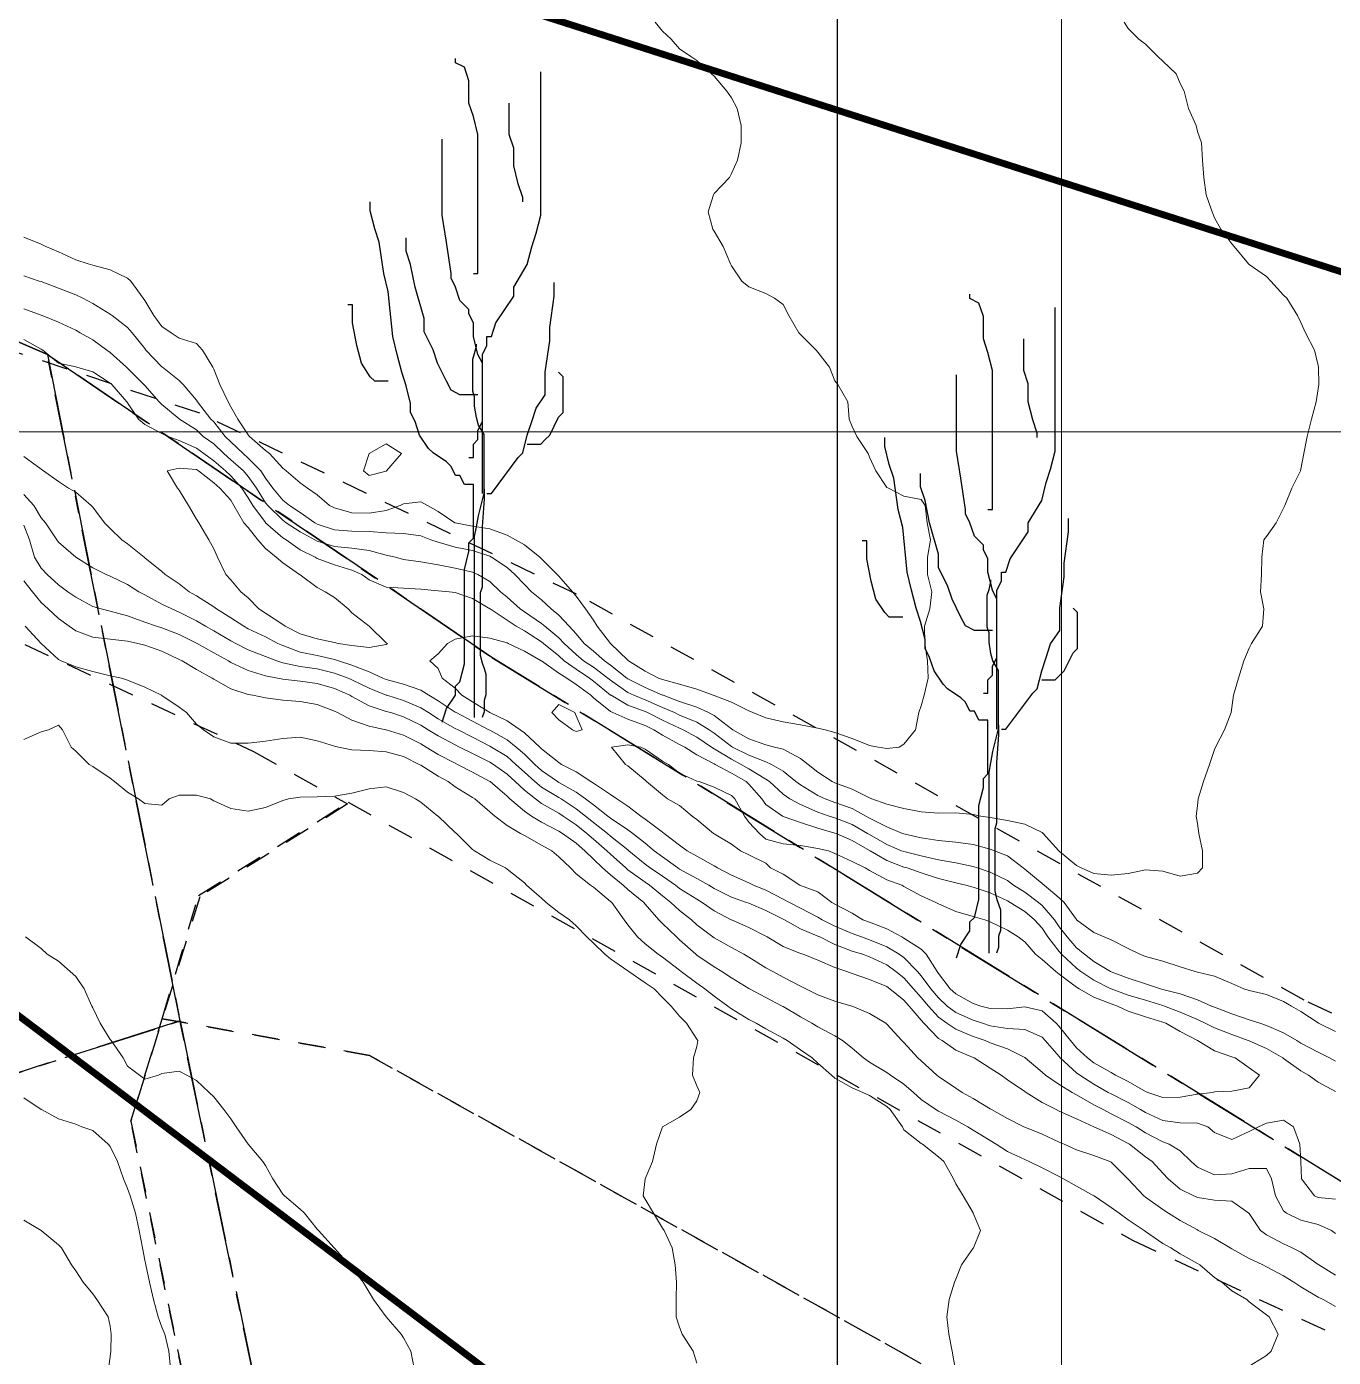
# Model space of a CAD drawing. Header units: centimetres. Extents: x 0 to 642158, y -847 to 649707.
# Drawn here: x 617236.83 to 617274.69, y 621060.57 to 621099.12 of the extents above; entities that cross this region are included whole.
import ezdxf

# ---------------------------------------------------------------- set-up
doc = ezdxf.new("R2010")
doc.units = ezdxf.units.CM
doc.header["$MEASUREMENT"] = 0
doc.linetypes.add('CENTERX2', pattern=[4, 2.5, -0.5, 0.5, -0.5])
doc.linetypes.add('JIS_02_0.7', pattern=[1.35, 0.75, -0.6])
for name, color, linetype, lineweight in [('MEV_grille', 254, 'Continuous', 9), ('MEV_layout inondation', 5, 'Continuous', 15), ('MEV_vegetal_V', 7, 'Continuous', 25), ('WAL_parcellaire agricole', 7, 'JIS_02_0.7', 25), ('WAL_topographie 0.5', 253, 'Continuous', 20)]:
    doc.layers.add(name, color=color, linetype=linetype, lineweight=lineweight)
doc.layers.add('SPW_parcellaire cadastral', color=7, linetype='CENTERX2', lineweight=25, true_color=0xff0542)
picture_1 = doc.add_image_def('image2.png', size_in_pixel=(6614, 11023))

# ---------------------------------------------------------------- blocks, each defined once
blk = doc.blocks.new('legende vegetal')
at = {"layer": 'MEV_vegetal_V'}
for points in [[(617249.677, 621091.771), (617249.807, 621091.771), (617249.807, 621095.798), (617249.677, 621096.317), (617249.548, 621096.707), (617249.548, 621097.356), (617249.418, 621097.746), (617249.158, 621097.875), (617249.158, 621098.006)], [(617249.548, 621086.446), (617249.677, 621086.446), (617249.677, 621086.836), (617249.807, 621086.965), (617249.807, 621087.225), (617249.938, 621087.485), (617249.938, 621089.433), (617250.067, 621089.693), (617250.067, 621089.953), (617250.197, 621089.953), (617250.327, 621090.343), (617250.847, 621091.122), (617250.847, 621091.382), (617251.237, 621092.031), (617251.367, 621092.55), (617251.496, 621092.94), (617251.626, 621093.46), (617251.626, 621097.616)], [(617251.106, 621093.849), (617251.106, 621093.979), (617250.977, 621094.369), (617250.847, 621094.888), (617250.847, 621095.408), (617250.717, 621095.798), (617250.717, 621096.707)], [(617249.938, 621085.407), (617249.938, 621089.174), (617249.807, 621089.433), (617249.677, 621089.953), (617249.677, 621090.343), (617249.548, 621090.602), (617249.548, 621090.732), (617249.287, 621090.992), (617249.158, 621091.382), (617249.028, 621091.641), (617249.028, 621091.771), (617248.898, 621092.68), (617248.768, 621093.46), (617248.768, 621095.668)], [(617248.768, 621078.783), (617248.898, 621079.173), (617249.158, 621079.562), (617249.158, 621079.822), (617249.287, 621079.952), (617249.418, 621080.471), (617249.418, 621083.199), (617249.548, 621083.719), (617249.548, 621083.978), (617249.677, 621084.108), (617249.677, 621085.667), (617249.418, 621085.667), (617249.287, 621085.926), (617249.158, 621085.926), (617249.028, 621086.186), (617248.898, 621086.316), (617248.508, 621086.576), (617248.378, 621086.706), (617248.119, 621087.095), (617247.988, 621087.485), (617247.858, 621087.745), (617247.858, 621088.005), (617247.729, 621088.524), (617247.599, 621088.914), (617247.468, 621089.433), (617247.339, 621089.953), (617247.209, 621091.251), (617247.079, 621091.771), (617246.949, 621092.68), (617246.819, 621093.07), (617246.689, 621093.589), (617246.689, 621093.849)], [(617249.807, 621088.264), (617249.287, 621088.264), (617249.028, 621088.394), (617248.898, 621088.654), (617248.638, 621089.174), (617248.508, 621089.563), (617248.248, 621090.083), (617248.248, 621090.472), (617247.988, 621091.382), (617247.858, 621092.031), (617247.729, 621092.42), (617247.729, 621092.81)], [(617250.067, 621085.407), (617250.197, 621085.407), (617250.977, 621086.446), (617251.106, 621086.576), (617251.237, 621087.095), (617251.367, 621087.485), (617251.496, 621087.875), (617251.757, 621088.264), (617251.757, 621088.914), (617251.886, 621089.823), (617251.886, 621090.213), (617252.016, 621091.122), (617252.016, 621091.512)], [(617264.583, 621084.942), (617264.713, 621084.942), (617264.713, 621088.968), (617264.583, 621089.488), (617264.454, 621089.878), (617264.454, 621090.527), (617264.324, 621090.916), (617264.064, 621091.046), (617264.064, 621091.176)], [(617247.209, 621088.654), (617246.819, 621088.654), (617246.689, 621088.784), (617246.429, 621089.174), (617246.3, 621089.693), (617246.169, 621090.343), (617246.169, 621090.862), (617246.039, 621090.862)], [(617264.454, 621079.617), (617264.583, 621079.617), (617264.583, 621080.006), (617264.713, 621080.136), (617264.713, 621080.396), (617264.844, 621080.656), (617264.844, 621082.604), (617264.973, 621082.864), (617264.973, 621083.123), (617265.103, 621083.123), (617265.233, 621083.513), (617265.753, 621084.292), (617265.753, 621084.552), (617266.143, 621085.202), (617266.273, 621085.721), (617266.402, 621086.111), (617266.532, 621086.63), (617266.532, 621090.786)], [(617249.711, 621078.918), (617249.711, 621084.16), (617249.766, 621084.433), (617249.821, 621084.76), (617249.985, 621085.416), (617249.985, 621087.108), (617249.821, 621087.381), (617249.766, 621087.599), (617249.711, 621087.927), (617249.711, 621088.2), (617249.657, 621088.364), (617249.657, 621089.292), (617249.711, 621089.456), (617249.766, 621089.674), (617249.766, 621089.728)], [(617266.012, 621087.02), (617266.012, 621087.15), (617265.883, 621087.54), (617265.753, 621088.059), (617265.753, 621088.579), (617265.623, 621088.968), (617265.623, 621089.878)], [(617251.237, 621086.836), (617251.626, 621086.836), (617251.757, 621086.965), (617251.886, 621087.095), (617252.146, 621087.615), (617252.276, 621087.745), (617252.276, 621088.784), (617252.146, 621088.914)], [(617264.844, 621078.578), (617264.844, 621082.344), (617264.713, 621082.604), (617264.583, 621083.123), (617264.583, 621083.513), (617264.454, 621083.773), (617264.454, 621083.903), (617264.193, 621084.162), (617264.064, 621084.552), (617263.934, 621084.812), (617263.934, 621084.942), (617263.804, 621085.851), (617263.674, 621086.63), (617263.674, 621088.838)], [(617263.674, 621071.954), (617263.804, 621072.343), (617264.064, 621072.733), (617264.064, 621072.993), (617264.193, 621073.123), (617264.324, 621073.642), (617264.324, 621076.37), (617264.454, 621076.889), (617264.454, 621077.149), (617264.583, 621077.279), (617264.583, 621078.837), (617264.324, 621078.837), (617264.193, 621079.097), (617264.064, 621079.097), (617263.934, 621079.357), (617263.804, 621079.487), (617263.414, 621079.747), (617263.284, 621079.876), (617263.024, 621080.266), (617262.894, 621080.656), (617262.764, 621080.916), (617262.764, 621081.175), (617262.635, 621081.695), (617262.505, 621082.085), (617262.374, 621082.604), (617262.245, 621083.123), (617262.115, 621084.422), (617261.985, 621084.942), (617261.855, 621085.851), (617261.725, 621086.241), (617261.595, 621086.76), (617261.595, 621087.02)], [(617264.713, 621081.435), (617264.193, 621081.435), (617263.934, 621081.565), (617263.804, 621081.825), (617263.544, 621082.344), (617263.414, 621082.734), (617263.154, 621083.254), (617263.154, 621083.643), (617262.894, 621084.552), (617262.764, 621085.202), (617262.635, 621085.591), (617262.635, 621085.981)], [(617249.985, 621085.525), (617249.985, 621085.251), (617249.93, 621084.433), (617249.93, 621082.686), (617249.875, 621082.522), (617249.875, 621080.72), (617249.93, 621080.502), (617249.985, 621080.338), (617250.039, 621080.174), (617250.039, 621079.573), (617249.985, 621079.41), (617249.985, 621079.082), (617249.93, 621078.918)], [(617264.973, 621078.578), (617265.103, 621078.578), (617265.883, 621079.617), (617266.012, 621079.747), (617266.143, 621080.266), (617266.273, 621080.656), (617266.402, 621081.045), (617266.663, 621081.435), (617266.663, 621082.085), (617266.792, 621082.993), (617266.792, 621083.383), (617266.922, 621084.292), (617266.922, 621084.682)], [(617262.115, 621081.825), (617261.725, 621081.825), (617261.595, 621081.955), (617261.335, 621082.344), (617261.205, 621082.864), (617261.075, 621083.513), (617261.075, 621084.033), (617260.945, 621084.033)], [(617264.617, 621072.089), (617264.617, 621077.33), (617264.672, 621077.603), (617264.727, 621077.931), (617264.891, 621078.586), (617264.891, 621080.279), (617264.727, 621080.551), (617264.672, 621080.77), (617264.617, 621081.098), (617264.617, 621081.37), (617264.563, 621081.534), (617264.563, 621082.462), (617264.617, 621082.626), (617264.672, 621082.844), (617264.672, 621082.899)], [(617266.143, 621080.006), (617266.532, 621080.006), (617266.663, 621080.136), (617266.792, 621080.266), (617267.052, 621080.786), (617267.182, 621080.916), (617267.182, 621081.955), (617267.052, 621082.085)], [(617264.891, 621078.695), (617264.891, 621078.422), (617264.836, 621077.603), (617264.836, 621075.856), (617264.781, 621075.693), (617264.781, 621073.891), (617264.836, 621073.672), (617264.891, 621073.509), (617264.945, 621073.345), (617264.945, 621072.744), (617264.891, 621072.58), (617264.891, 621072.253), (617264.836, 621072.089)]]:
    blk.add_lwpolyline(points, dxfattribs=at)
blk = doc.blocks.new('*U114')
at = {"layer": 'MEV_grille', "transparency": 33554687}
blk.add_lwpolyline([(-1338.461, 0), (1338.461, 0)], dxfattribs=at)
blk = doc.blocks.new('*U115')
at = {"layer": 'MEV_grille', "color": 0, "linetype": 'ByBlock', "lineweight": -2, "transparency": 16777216}
blk.add_blockref('*U114', (0, -1300), dxfattribs=at)
blk = doc.blocks.new('*U112')
at = {"layer": 'MEV_grille', "transparency": 33554687}
blk.add_lwpolyline([(0, 1825.476), (0, -1825.476)], dxfattribs=at)
blk = doc.blocks.new('*U113')
at = {"layer": 'MEV_grille', "color": 0, "linetype": 'ByBlock', "lineweight": -2, "transparency": 16777216}
blk.add_blockref('*U112', (1900, 0), dxfattribs=at)

msp = doc.modelspace()

# ---------------------------------------------------------------- linework, layer by layer
at = {"layer": 'MEV_layout inondation', "const_width": 0.2}
msp.add_lwpolyline([(617233.162, 621073.07), (617279.62, 621037.923), (617301.038, 621038.108), (617317.026, 621054.071), (617332.891, 621066.247), (617360.616, 621077.783), (617386.097, 621081.307), (617385.282, 621128.89), (617342.794, 621116.453), (617327.77, 621093.924), (617313.451, 621089.7), (617284.343, 621088.996), (617234.522, 621104.967)], dxfattribs=at)
at = {"layer": 'SPW_parcellaire cadastral'}
for points in [[(617241.275, 621070.317), (617169.567, 621047.434), (617166.894, 621049.214), (617162.686, 621066.403), (617160.38, 621076.829), (617156.839, 621097.39), (617148.682, 621109.262), (617140.291, 621148.374), (617133.725, 621215.689), (617201.035, 621235.28), (617206.182, 621236.778), (617209.847, 621217.085), (617219.866, 621163.255), (617220.777, 621158.785), (617223.168, 621146.016), (617230.543, 621107.747), (617231.474, 621096.827), (617231.832, 621092.068), (617237.43, 621089.618), (617241.275, 621070.317)], [(617305.548, 621139.175), (617308.94, 621124.526), (617362.498, 621136.362), (617373.568, 621138.823), (617386.867, 621141.735), (617387.027, 621141.765), (617387.237, 621140.985), (617392.05, 621122.926), (617394.491, 621113.756), (617398.562, 621104.586), (617401.218, 621098.614), (617399.542, 621097.982), (617398.714, 621098.598), (617397.616, 621098.698), (617390.943, 621097.677), (617384.064, 621096.061), (617371.391, 621091.038), (617353.411, 621084.367), (617325.161, 621073.014), (617305.474, 621063.923), (617282.32, 621061.105), (617250.309, 621080.85), (617237.43, 621089.618), (617231.832, 621092.068)], [(617250.309, 621080.85), (617282.32, 621061.105), (617305.474, 621063.923), (617325.161, 621073.014), (617363.64, 620922.52), (617280.432, 620881.446), (617280.13, 620882.72), (617241.275, 621070.317), (617237.43, 621089.618), (617250.309, 621080.85)], [(617241.275, 621070.317), (617280.13, 620882.72), (617280.432, 620881.446), (617281.442, 620877.166), (617193.589, 620834.551), (617195.609, 620842.354), (617187.498, 620892.108), (617169.495, 620968.06), (617157.998, 621018.267), (617167.025, 621022.532), (617176.672, 621027.88), (617180.083, 621036.101), (617179.433, 621040.006), (617177.873, 621042.565), (617175.726, 621044.879), (617170.605, 621047.194), (617169.567, 621047.434), (617241.275, 621070.317)]]:
    msp.add_lwpolyline(points, dxfattribs=at)
at = {"layer": 'WAL_parcellaire agricole'}
for points in [[(617230.843, 621108.416), (617387.462, 621142.372), (617395.298, 621115.403), (617310.846, 621070.926), (617305.847, 621067.926), (617296.425, 621065.222), (617285.635, 621065.371), (617273.847, 621070.922), (617252.763, 621082.677), (617241.845, 621087.918), (617235.845, 621089.917), (617230.843, 621108.416)], [(617162.989, 621080), (617224.114, 621083.582), (617235.553, 621081.796), (617243.404, 621078.126), (617246.13, 621076.604), (617241.847, 621073.918), (617239.848, 621067.418), (617278.187, 620880.011), (617223.873, 620853.918), (617197.875, 620841.915), (617191.536, 620886.581), (617200.368, 620901.915), (617203.699, 620913.915), (617198.198, 620922.414), (617191.865, 620924.08), (617188.697, 620939.413), (617176.811, 620939.879), (617163.873, 621009.697), (617170.861, 621017.803), (617179.796, 621028.171), (617179.795, 621038.537), (617166.85, 621056.909), (617162.989, 621080)], [(617240.759, 621070.383), (617241.807, 621073.948), (617246.145, 621076.651), (617268.871, 621063.966), (617277.497, 621059.945), (617284.864, 621055.972), (617292.849, 621054.975), (617300.835, 621055.974), (617311.826, 621060.972), (617354.569, 621082.195), (617356.679, 621076.098), (617351.545, 621073.898), (617314.539, 621055.508), (617303.352, 621050.418), (617301.599, 621049.922), (617293.6, 621048.921), (617292.105, 621048.92), (617284.099, 621049.92), (617281.985, 621050.595), (617274.759, 621054.491), (617265.9, 621058.638), (617246.763, 621069.321), (617240.759, 621070.383)], [(617278.187, 620880.011), (617239.848, 621067.418), (617240.759, 621070.383), (617246.763, 621069.321), (617265.9, 621058.638), (617274.759, 621054.491), (617281.985, 621050.595), (617284.099, 621049.92), (617292.105, 621048.92), (617293.6, 621048.921), (617301.599, 621049.922), (617303.352, 621050.418), (617314.539, 621055.508), (617351.545, 621073.898), (617356.679, 621076.098), (617392.688, 620992.603), (617415.36, 620945.773), (617305.655, 620892.875), (617278.187, 620880.011)]]:
    msp.add_lwpolyline(points, dxfattribs=at)
at = {"layer": 'WAL_topographie 0.5'}
for points in [[(617268.631, 621099.25), (617268.75, 621099.065), (617269.054, 621098.75), (617269.25, 621098.605), (617269.605, 621098.25), (617269.75, 621098.116), (617270.135, 621097.75), (617270.25, 621097.469), (617270.367, 621097.25), (617270.491, 621096.75), (617270.713, 621096.25), (617270.75, 621096.083), (617270.868, 621095.75), (617270.898, 621095.25), (617270.941, 621094.75), (617271.007, 621094.25), (617271.179, 621093.75), (617271.25, 621093.583), (617271.432, 621093.25), (617271.75, 621092.83), (617271.819, 621092.75), (617272.231, 621092.25), (617272.25, 621092.232), (617272.75, 621091.882), (617272.879, 621091.75), (617273.25, 621091.344), (617273.347, 621091.25), (617273.65, 621090.75), (617273.75, 621090.55), (617273.882, 621090.25), (617274.145, 621089.75), (617274.25, 621089.306), (617274.26, 621089.25), (617274.27, 621088.75), (617274.25, 621088.625), (617274.195, 621088.25), (617274.061, 621087.75), (617273.929, 621087.25), (617273.84, 621086.75), (617273.75, 621086.3), (617273.738, 621086.25), (617273.488, 621085.75), (617273.288, 621085.25), (617273.25, 621085.17), (617273.031, 621084.75), (617272.75, 621084.353), (617272.672, 621084.25), (617272.614, 621083.75), (617272.605, 621083.25), (617272.583, 621082.75), (617272.679, 621082.25), (617272.64, 621081.75), (617272.318, 621081.25), (617272.25, 621081.114), (617272.099, 621080.75), (617271.942, 621080.25), (617271.796, 621079.75), (617271.75, 621079.393), (617271.733, 621079.25), (617271.538, 621078.75), (617271.275, 621078.25), (617271.25, 621078.178), (617271.098, 621077.75), (617270.926, 621077.25), (617270.771, 621076.75), (617270.75, 621076.55), (617270.716, 621076.25), (617270.75, 621076.036), (617270.791, 621075.75), (617270.904, 621075.25), (617270.904, 621074.75), (617270.75, 621074.6), (617270.25, 621074.515), (617269.75, 621074.653), (617269.25, 621074.695), (617268.75, 621074.589), (617268.25, 621074.538), (617267.75, 621074.591), (617267.381, 621074.75), (617267.25, 621074.823), (617266.75, 621075.234), (617266.734, 621075.25), (617266.285, 621075.75), (617266.25, 621075.776), (617265.75, 621076.018), (617265.25, 621076.122), (617264.75, 621076.208), (617264.479, 621076.25), (617264.25, 621076.299), (617263.75, 621076.348), (617263.25, 621076.34), (617262.75, 621076.375), (617262.25, 621076.476), (617261.75, 621076.597), (617261.314, 621076.75), (617261.25, 621076.777), (617260.75, 621077.036), (617260.25, 621077.215), (617260.169, 621077.25), (617259.75, 621077.526), (617259.473, 621077.75), (617259.25, 621077.924), (617258.75, 621078.19), (617258.5, 621078.25), (617258.25, 621078.313), (617257.75, 621078.487), (617257.292, 621078.75), (617257.25, 621078.78), (617256.75, 621079.165), (617256.588, 621079.25), (617256.25, 621079.404), (617255.75, 621079.572), (617255.269, 621079.75), (617255.25, 621079.758), (617254.75, 621079.979), (617254.25, 621080.226), (617254.216, 621080.25), (617253.75, 621080.628), (617253.576, 621080.75), (617253.25, 621081.028), (617252.987, 621081.25), (617252.75, 621081.526), (617252.546, 621081.75), (617252.25, 621082.07), (617252.031, 621082.25), (617251.75, 621082.515), (617251.461, 621082.75), (617251.25, 621082.96), (617250.978, 621083.25), (617250.75, 621083.45), (617250.302, 621083.75), (617250.25, 621083.778), (617249.75, 621083.944), (617249.25, 621084.045), (617248.75, 621084.189), (617248.543, 621084.25), (617248.25, 621084.369), (617247.75, 621084.432), (617247.25, 621084.453), (617246.75, 621084.492), (617246.25, 621084.507), (617245.75, 621084.546), (617245.25, 621084.711), (617245.177, 621084.75), (617244.75, 621085.042), (617244.442, 621085.25), (617244.25, 621085.401), (617243.966, 621085.75), (617243.75, 621086.039), (617243.615, 621086.25), (617243.25, 621086.618), (617243.1, 621086.75), (617242.75, 621087.094), (617242.584, 621087.25), (617242.25, 621087.667), (617242.162, 621087.75), (617241.779, 621088.25), (617241.75, 621088.294), (617241.366, 621088.75), (617241.25, 621088.867), (617240.767, 621089.25), (617240.75, 621089.262), (617240.286, 621089.75), (617240.25, 621089.796), (617239.89, 621090.25), (617239.75, 621090.406), (617239.303, 621090.75), (617239.25, 621090.791), (617238.75, 621091.103), (617238.459, 621091.25), (617238.25, 621091.347), (617237.75, 621091.54), (617237.25, 621091.733), (617237.197, 621091.75), (617236.75, 621091.897)], [(617255.036, 621099.25), (617255.25, 621098.989), (617255.5, 621098.75), (617255.75, 621098.475), (617256.071, 621098.25), (617256.25, 621098.136), (617256.675, 621097.75), (617256.75, 621097.685), (617257.12, 621097.25), (617257.25, 621097.055), (617257.412, 621096.75), (617257.533, 621096.25), (617257.533, 621095.75), (617257.425, 621095.25), (617257.25, 621094.861), (617257.191, 621094.75), (617256.75, 621094.281), (617256.731, 621094.25), (617256.578, 621093.75), (617256.714, 621093.25), (617256.75, 621093.194), (617257.008, 621092.75), (617257.219, 621092.25), (617257.25, 621092.187), (617257.554, 621091.75), (617257.75, 621091.577), (617258.25, 621091.385), (617258.5, 621091.25), (617258.75, 621091.066), (617258.917, 621090.75), (617259.202, 621090.25), (617259.25, 621090.196), (617259.708, 621089.75), (617259.75, 621089.692), (617260.088, 621089.25), (617260.25, 621088.857), (617260.329, 621088.75), (617260.62, 621088.25), (617260.662, 621087.75), (617260.75, 621087.536), (617260.883, 621087.25), (617261.208, 621086.75), (617261.25, 621086.65), (617261.432, 621086.25), (617261.75, 621085.773), (617261.806, 621085.75), (617262.25, 621085.515), (617262.75, 621085.417), (617262.859, 621085.25), (617262.917, 621084.75), (617263.023, 621084.25), (617262.934, 621083.75), (617262.932, 621083.25), (617263.058, 621082.75), (617263, 621082.25), (617262.846, 621081.75), (617262.856, 621081.25), (617262.936, 621080.75), (617262.95, 621080.25), (617262.831, 621079.75), (617262.75, 621079.45), (617262.683, 621079.25), (617262.583, 621078.75), (617262.25, 621078.338), (617262.114, 621078.25), (617261.75, 621078.208), (617261.5, 621078.25), (617261.25, 621078.294), (617260.75, 621078.498), (617260.25, 621078.676), (617259.964, 621078.75), (617259.75, 621078.797), (617259.25, 621078.897), (617258.75, 621078.984), (617258.25, 621079.1), (617257.867, 621079.25), (617257.75, 621079.302), (617257.25, 621079.556), (617256.75, 621079.743), (617256.725, 621079.75), (617256.25, 621079.929), (617255.75, 621080.076), (617255.25, 621080.211), (617255.137, 621080.25), (617254.75, 621080.445), (617254.271, 621080.75), (617254.25, 621080.77), (617253.75, 621081.247), (617253.746, 621081.25), (617253.364, 621081.75), (617253.25, 621081.924), (617253.02, 621082.25), (617252.75, 621082.626), (617252.65, 621082.75), (617252.25, 621083.204), (617252.205, 621083.25), (617251.75, 621083.7), (617251.695, 621083.75), (617251.25, 621084.105), (617250.994, 621084.25), (617250.75, 621084.388), (617250.25, 621084.569), (617249.75, 621084.647), (617249.25, 621084.743), (617249.233, 621084.75), (617248.75, 621085.07), (617248.44, 621085.25), (617248.25, 621085.354), (617247.75, 621085.297), (617247.655, 621085.25), (617247.25, 621085.105), (617246.75, 621085.026), (617246.25, 621085.04), (617245.75, 621085.176), (617245.608, 621085.25), (617245.25, 621085.559), (617244.967, 621085.75), (617244.75, 621085.908), (617244.348, 621086.25), (617244.25, 621086.33), (617243.869, 621086.75), (617243.75, 621086.845), (617243.29, 621087.25), (617243.25, 621087.297), (617242.946, 621087.75), (617242.75, 621088.104), (617242.668, 621088.25), (617242.429, 621088.75), (617242.25, 621089.197), (617242.222, 621089.25), (617241.927, 621089.75), (617241.75, 621089.943), (617241.25, 621090.096), (617241.014, 621090.25), (617240.75, 621090.429), (617240.511, 621090.75), (617240.25, 621091.19), (617240.201, 621091.25), (617239.846, 621091.75), (617239.75, 621091.833), (617239.25, 621092.078), (617238.75, 621092.213), (617238.614, 621092.25), (617238.25, 621092.368), (617237.75, 621092.592), (617237.386, 621092.75), (617237.25, 621092.818), (617236.75, 621093.02)], [(617274.75, 621070.017), (617274.263, 621070.25), (617274.25, 621070.259), (617273.75, 621070.595), (617273.479, 621070.75), (617273.25, 621070.885), (617272.75, 621071.081), (617272.25, 621071.201), (617272.096, 621071.25), (617271.75, 621071.407), (617271.25, 621071.613), (617270.75, 621071.736), (617270.689, 621071.75), (617270.25, 621071.884), (617269.75, 621072.046), (617269.25, 621072.189), (617269.08, 621072.25), (617268.75, 621072.417), (617268.25, 621072.666), (617268.053, 621072.75), (617267.75, 621072.882), (617267.252, 621073.25), (617267.25, 621073.252), (617266.887, 621073.75), (617266.75, 621073.886), (617266.311, 621074.25), (617266.25, 621074.299), (617265.75, 621074.717), (617265.704, 621074.75), (617265.25, 621075.096), (617264.87, 621075.25), (617264.75, 621075.298), (617264.25, 621075.427), (617263.75, 621075.493), (617263.25, 621075.548), (617262.75, 621075.624), (617262.25, 621075.736), (617262.211, 621075.75), (617261.75, 621075.936), (617261.25, 621076.19), (617261.14, 621076.25), (617260.75, 621076.468), (617260.25, 621076.648), (617259.964, 621076.75), (617259.75, 621076.848), (617259.25, 621077.155), (617259.121, 621077.25), (617258.75, 621077.557), (617258.415, 621077.75), (617258.25, 621077.819), (617257.75, 621078.013), (617257.283, 621078.25), (617257.25, 621078.271), (617256.75, 621078.651), (617256.606, 621078.75), (617256.25, 621078.974), (617255.75, 621079.179), (617255.597, 621079.25), (617255.25, 621079.4), (617254.75, 621079.615), (617254.425, 621079.75), (617254.25, 621079.836), (617253.75, 621080.184), (617253.669, 621080.25), (617253.25, 621080.561), (617252.964, 621080.75), (617252.75, 621080.933), (617252.404, 621081.25), (617252.25, 621081.416), (617251.844, 621081.75), (617251.75, 621081.83), (617251.25, 621082.168), (617251.13, 621082.25), (617250.75, 621082.588), (617250.564, 621082.75), (617250.25, 621083.048), (617249.902, 621083.25), (617249.75, 621083.319), (617249.25, 621083.436), (617248.75, 621083.533), (617248.25, 621083.619), (617247.75, 621083.686), (617247.518, 621083.75), (617247.25, 621083.813), (617246.75, 621083.948), (617246.25, 621084.016), (617245.75, 621084.064), (617245.25, 621084.21), (617245.177, 621084.25), (617244.75, 621084.484), (617244.348, 621084.75), (617244.25, 621084.821), (617243.813, 621085.25), (617243.75, 621085.326), (617243.492, 621085.75), (617243.25, 621086.088), (617243.108, 621086.25), (617242.75, 621086.572), (617242.545, 621086.75), (617242.25, 621087.03), (617241.945, 621087.25), (617241.75, 621087.437), (617241.26, 621087.75), (617241.25, 621087.76), (617240.75, 621088.172), (617240.672, 621088.25), (617240.25, 621088.723), (617240.228, 621088.75), (617239.75, 621089.223), (617239.718, 621089.25), (617239.25, 621089.683), (617239.154, 621089.75), (617238.75, 621090.049), (617238.382, 621090.25), (617238.25, 621090.322), (617237.75, 621090.553), (617237.283, 621090.75), (617237.25, 621090.763), (617236.75, 621090.944)], [(617274.75, 621069.157), (617274.581, 621069.25), (617274.25, 621069.416), (617273.75, 621069.679), (617273.628, 621069.75), (617273.25, 621069.978), (617272.75, 621070.191), (617272.56, 621070.25), (617272.25, 621070.353), (617271.75, 621070.523), (617271.25, 621070.713), (617271.159, 621070.75), (617270.75, 621070.932), (617270.25, 621071.1), (617269.75, 621071.234), (617269.687, 621071.25), (617269.25, 621071.391), (617268.75, 621071.553), (617268.25, 621071.743), (617268.235, 621071.75), (617267.75, 621072.045), (617267.478, 621072.25), (617267.25, 621072.438), (617266.98, 621072.75), (617266.75, 621073.049), (617266.614, 621073.25), (617266.25, 621073.666), (617266.149, 621073.75), (617265.75, 621074.048), (617265.428, 621074.25), (617265.25, 621074.383), (617264.75, 621074.631), (617264.379, 621074.75), (617264.25, 621074.792), (617263.75, 621074.898), (617263.25, 621074.988), (617262.75, 621075.096), (617262.25, 621075.223), (617262.182, 621075.25), (617261.75, 621075.432), (617261.25, 621075.716), (617261.195, 621075.75), (617260.75, 621076.01), (617260.25, 621076.197), (617260.087, 621076.25), (617259.75, 621076.366), (617259.25, 621076.592), (617258.945, 621076.75), (617258.75, 621076.886), (617258.354, 621077.25), (617258.25, 621077.32), (617257.75, 621077.617), (617257.53, 621077.75), (617257.25, 621077.901), (617256.75, 621078.2), (617256.672, 621078.25), (617256.25, 621078.537), (617255.856, 621078.75), (617255.75, 621078.797), (617255.25, 621079.026), (617254.822, 621079.25), (617254.75, 621079.282), (617254.25, 621079.468), (617253.762, 621079.75), (617253.75, 621079.758), (617253.25, 621080.164), (617253.139, 621080.25), (617252.75, 621080.505), (617252.403, 621080.75), (617252.25, 621080.891), (617251.807, 621081.25), (617251.75, 621081.298), (617251.25, 621081.614), (617251.015, 621081.75), (617250.75, 621081.922), (617250.259, 621082.25), (617250.25, 621082.258), (617249.75, 621082.553), (617249.25, 621082.728), (617249.076, 621082.75), (617248.75, 621082.781), (617248.25, 621082.821), (617247.75, 621082.853), (617247.25, 621082.886), (617246.75, 621083.097), (617246.545, 621083.25), (617246.25, 621083.377), (617245.75, 621083.527), (617245.25, 621083.711), (617245.187, 621083.75), (617244.75, 621083.965), (617244.346, 621084.25), (617244.25, 621084.313), (617243.755, 621084.75), (617243.75, 621084.755), (617243.382, 621085.25), (617243.25, 621085.471), (617243.061, 621085.75), (617242.75, 621086.104), (617242.594, 621086.25), (617242.25, 621086.544), (617241.965, 621086.75), (617241.75, 621086.905), (617241.25, 621087.126), (617240.928, 621087.25), (617240.75, 621087.332), (617240.25, 621087.595), (617240.068, 621087.75), (617239.75, 621088.222), (617239.733, 621088.25), (617239.301, 621088.75), (617239.25, 621088.794), (617238.75, 621089.121), (617238.284, 621089.25), (617238.25, 621089.262), (617237.75, 621089.37), (617237.296, 621089.75), (617237.25, 621089.779), (617236.75, 621090.052)], [(617247.259, 621086.25), (617247.25, 621086.246), (617246.75, 621086.119), (617246.593, 621086.25), (617246.75, 621086.75), (617246.75, 621086.75), (617247.25, 621087.034), (617247.689, 621086.75), (617247.259, 621086.25)], [(617236.75, 621086.663), (617237.25, 621086.301), (617237.32, 621086.25), (617237.75, 621085.944), (617238.042, 621085.75), (617238.25, 621085.631), (617238.699, 621085.25), (617238.75, 621085.204), (617239.084, 621084.75), (617239.25, 621084.58), (617239.586, 621084.25), (617239.75, 621084.133), (617240.23, 621083.75), (617240.25, 621083.735), (617240.75, 621083.332), (617240.846, 621083.25), (617241.25, 621082.977), (617241.538, 621082.75), (617241.75, 621082.632), (617242.25, 621082.309), (617242.333, 621082.25), (617242.75, 621081.996), (617243.119, 621081.75), (617243.25, 621081.679), (617243.75, 621081.443), (617244.11, 621081.25), (617244.25, 621081.188), (617244.75, 621081.003), (617245.25, 621080.907), (617245.75, 621080.79), (617245.863, 621080.75), (617246.25, 621080.628), (617246.75, 621080.429), (617247.153, 621080.25), (617247.25, 621080.211), (617247.75, 621080.071), (617248.25, 621079.895), (617248.481, 621079.75), (617248.75, 621079.594), (617249.25, 621079.264), (617249.272, 621079.25), (617249.75, 621079.006), (617250.225, 621078.75), (617250.25, 621078.737), (617250.75, 621078.457), (617251.014, 621078.25), (617251.25, 621078.048), (617251.555, 621077.75), (617251.75, 621077.575), (617252.213, 621077.25), (617252.25, 621077.227), (617252.75, 621076.943), (617253.019, 621076.75), (617253.25, 621076.575), (617253.673, 621076.25), (617253.75, 621076.193), (617254.25, 621075.858), (617254.396, 621075.75), (617254.75, 621075.469), (617255.014, 621075.25), (617255.25, 621075.074), (617255.701, 621074.75), (617255.75, 621074.717), (617256.25, 621074.44), (617256.593, 621074.25), (617256.75, 621074.158), (617257.25, 621073.904), (617257.691, 621073.75), (617257.75, 621073.728), (617258.25, 621073.519), (617258.75, 621073.267), (617258.784, 621073.25), (617259.25, 621072.99), (617259.75, 621072.778), (617259.811, 621072.75), (617260.25, 621072.537), (617260.75, 621072.344), (617261.046, 621072.25), (617261.25, 621072.173), (617261.75, 621071.941), (617262.015, 621071.75), (617262.25, 621071.565), (617262.523, 621071.25), (617262.75, 621070.996), (617262.957, 621070.75), (617263.25, 621070.427), (617263.494, 621070.25), (617263.75, 621070.076), (617264.25, 621069.868), (617264.601, 621069.75), (617264.75, 621069.686), (617265.25, 621069.512), (617265.75, 621069.26), (617265.763, 621069.25), (617266.25, 621068.836), (617266.348, 621068.75), (617266.75, 621068.474), (617267.123, 621068.25), (617267.25, 621068.183), (617267.75, 621067.893), (617268.02, 621067.75), (617268.25, 621067.631), (617268.75, 621067.381), (617268.973, 621067.25), (617269.25, 621067.077), (617269.75, 621066.816), (617269.929, 621066.75), (617270.25, 621066.554), (617270.568, 621066.25), (617270.75, 621066.083), (617271.25, 621065.865), (617271.75, 621065.893), (617272.25, 621066.043), (617272.75, 621066.046), (617272.897, 621065.75), (617273.017, 621065.25), (617273.25, 621064.821), (617273.329, 621064.75), (617273.75, 621064.552), (617274.25, 621064.426), (617274.641, 621064.25), (617274.75, 621064.162)], [(617247.25, 621081.223), (617247.282, 621081.25), (617247.25, 621081.27), (617246.756, 621081.75), (617246.75, 621081.753), (617246.25, 621082.143), (617246.142, 621082.25), (617245.75, 621082.579), (617245.483, 621082.75), (617245.25, 621082.875), (617244.75, 621083.241), (617244.739, 621083.25), (617244.25, 621083.588), (617244.059, 621083.75), (617243.75, 621084.004), (617243.525, 621084.25), (617243.25, 621084.61), (617243.125, 621084.75), (617242.837, 621085.25), (617242.75, 621085.398), (617242.425, 621085.75), (617242.25, 621085.907), (617241.812, 621086.25), (617241.75, 621086.288), (617241.25, 621086.326), (617240.903, 621086.25), (617241.204, 621085.75), (617241.25, 621085.694), (617241.523, 621085.25), (617241.75, 621084.856), (617241.816, 621084.75), (617242.111, 621084.25), (617242.25, 621083.99), (617242.357, 621083.75), (617242.598, 621083.25), (617242.75, 621083.093), (617243.039, 621082.75), (617243.25, 621082.575), (617243.561, 621082.25), (617243.75, 621082.13), (617244.25, 621081.804), (617244.32, 621081.75), (617244.75, 621081.535), (617245.25, 621081.387), (617245.75, 621081.279), (617245.851, 621081.25), (617246.25, 621081.189), (617246.75, 621081.132), (617247.25, 621081.223)], [(617236.75, 621085.568), (617237.037, 621085.25), (617237.25, 621084.889), (617237.372, 621084.75), (617237.705, 621084.25), (617237.75, 621084.187), (617238.25, 621083.75), (617238.25, 621083.75), (617238.75, 621083.446), (617239.138, 621083.25), (617239.25, 621083.202), (617239.75, 621082.956), (617240.076, 621082.75), (617240.25, 621082.663), (617240.75, 621082.394), (617241.034, 621082.25), (617241.25, 621082.16), (617241.75, 621081.906), (617242.011, 621081.75), (617242.25, 621081.615), (617242.75, 621081.326), (617242.891, 621081.25), (617243.25, 621081.069), (617243.75, 621080.874), (617244.078, 621080.75), (617244.25, 621080.695), (617244.75, 621080.589), (617245.25, 621080.513), (617245.75, 621080.395), (617246.143, 621080.25), (617246.25, 621080.202), (617246.75, 621079.953), (617247.25, 621079.755), (617247.266, 621079.75), (617247.75, 621079.598), (617248.25, 621079.39), (617248.475, 621079.25), (617248.75, 621079.072), (617249.25, 621078.79), (617249.328, 621078.75), (617249.75, 621078.539), (617250.25, 621078.276), (617250.295, 621078.25), (617250.75, 621077.974), (617251.007, 621077.75), (617251.25, 621077.524), (617251.556, 621077.25), (617251.75, 621077.093), (617252.25, 621076.79), (617252.315, 621076.75), (617252.75, 621076.466), (617253.022, 621076.25), (617253.25, 621076.066), (617253.659, 621075.75), (617253.75, 621075.672), (617254.25, 621075.271), (617254.276, 621075.25), (617254.75, 621074.863), (617254.9, 621074.75), (617255.25, 621074.511), (617255.632, 621074.25), (617255.75, 621074.159), (617256.25, 621073.844), (617256.405, 621073.75), (617256.75, 621073.503), (617257.238, 621073.25), (617257.25, 621073.243), (617257.75, 621073.025), (617258.25, 621072.772), (617258.289, 621072.75), (617258.75, 621072.473), (617259.25, 621072.275), (617259.325, 621072.25), (617259.75, 621072.082), (617260.25, 621071.869), (617260.595, 621071.75), (617260.75, 621071.689), (617261.25, 621071.519), (617261.75, 621071.321), (617261.842, 621071.25), (617262.25, 621070.923), (617262.401, 621070.75), (617262.75, 621070.337), (617262.827, 621070.25), (617263.25, 621069.813), (617263.355, 621069.75), (617263.75, 621069.473), (617264.25, 621069.263), (617264.283, 621069.25), (617264.75, 621068.952), (617265.067, 621068.75), (617265.25, 621068.617), (617265.75, 621068.278), (617265.791, 621068.25), (617266.25, 621067.958), (617266.656, 621067.75), (617266.75, 621067.705), (617267.25, 621067.481), (617267.75, 621067.252), (617267.754, 621067.25), (617268.25, 621067.025), (617268.75, 621066.769), (617268.781, 621066.75), (617269.25, 621066.384), (617269.442, 621066.25), (617269.75, 621065.913), (617269.906, 621065.75), (617270.25, 621065.448), (617270.651, 621065.25), (617270.75, 621065.204), (617271.25, 621065.13), (617271.75, 621065.095), (617272.243, 621064.75), (617272.25, 621064.742), (617272.578, 621064.25), (617272.75, 621064.128), (617273.25, 621063.86), (617273.499, 621063.75), (617273.75, 621063.618), (617274.25, 621063.266), (617274.269, 621063.25), (617274.75, 621062.955)], [(617236.75, 621084.679), (617236.909, 621084.25), (617237.061, 621083.75), (617237.25, 621083.432), (617237.421, 621083.25), (617237.75, 621082.948), (617238.021, 621082.75), (617238.25, 621082.588), (617238.75, 621082.323), (617238.992, 621082.25), (617239.25, 621082.186), (617239.75, 621082.054), (617240.25, 621081.872), (617240.596, 621081.75), (617240.75, 621081.703), (617241.25, 621081.511), (617241.75, 621081.259), (617241.766, 621081.25), (617242.25, 621080.981), (617242.675, 621080.75), (617242.75, 621080.705), (617243.25, 621080.465), (617243.75, 621080.318), (617244.1, 621080.25), (617244.25, 621080.22), (617244.75, 621080.164), (617245.25, 621080.092), (617245.75, 621079.944), (617246.191, 621079.75), (617246.25, 621079.715), (617246.75, 621079.45), (617247.25, 621079.286), (617247.377, 621079.25), (617247.75, 621079.131), (617248.25, 621078.883), (617248.462, 621078.75), (617248.75, 621078.572), (617249.25, 621078.311), (617249.376, 621078.25), (617249.75, 621078.06), (617250.25, 621077.812), (617250.352, 621077.75), (617250.75, 621077.465), (617250.983, 621077.25), (617251.25, 621076.998), (617251.572, 621076.75), (617251.75, 621076.621), (617252.25, 621076.334), (617252.378, 621076.25), (617252.75, 621076.001), (617253.063, 621075.75), (617253.25, 621075.585), (617253.641, 621075.25), (617253.75, 621075.146), (617254.186, 621074.75), (617254.25, 621074.695), (617254.75, 621074.335), (617254.873, 621074.25), (617255.25, 621073.939), (617255.498, 621073.75), (617255.75, 621073.518), (617256.091, 621073.25), (617256.25, 621073.101), (617256.711, 621072.75), (617256.75, 621072.721), (617257.25, 621072.445), (617257.612, 621072.25), (617257.75, 621072.17), (617258.25, 621071.861), (617258.447, 621071.75), (617258.75, 621071.584), (617259.25, 621071.328), (617259.408, 621071.25), (617259.75, 621071.078), (617260.25, 621070.888), (617260.741, 621070.75), (617260.75, 621070.747), (617261.25, 621070.531), (617261.725, 621070.25), (617261.75, 621070.227), (617262.183, 621069.75), (617262.25, 621069.694), (617262.651, 621069.25), (617262.75, 621069.165), (617263.201, 621068.75), (617263.25, 621068.712), (617263.75, 621068.375), (617263.932, 621068.25), (617264.25, 621068.076), (617264.75, 621067.773), (617264.789, 621067.75), (617265.25, 621067.492), (617265.727, 621067.25), (617265.75, 621067.24), (617266.25, 621067.036), (617266.75, 621066.808), (617266.888, 621066.75), (617267.25, 621066.586), (617267.75, 621066.421), (617268.217, 621066.25), (617268.25, 621066.233), (617268.738, 621065.75), (617268.75, 621065.738), (617269.202, 621065.25), (617269.25, 621065.213), (617269.75, 621064.857), (617269.91, 621064.75), (617270.25, 621064.536), (617270.75, 621064.264), (617270.778, 621064.25), (617271.25, 621064.014), (617271.702, 621063.75), (617271.75, 621063.72), (617272.25, 621063.438), (617272.647, 621063.25), (617272.75, 621063.199), (617273.25, 621062.935), (617273.546, 621062.75), (617273.75, 621062.615), (617274.25, 621062.322), (617274.395, 621062.25), (617274.75, 621062.046)], [(617236.75, 621083.069), (617237, 621082.75), (617237.25, 621082.437), (617237.455, 621082.25), (617237.75, 621081.976), (617238.065, 621081.75), (617238.25, 621081.616), (617238.75, 621081.436), (617239.25, 621081.38), (617239.75, 621081.319), (617240.055, 621081.25), (617240.25, 621081.202), (617240.75, 621081.029), (617241.25, 621080.792), (617241.331, 621080.75), (617241.75, 621080.493), (617242.201, 621080.25), (617242.25, 621080.22), (617242.75, 621079.938), (617243.25, 621079.772), (617243.383, 621079.75), (617243.75, 621079.677), (617244.25, 621079.614), (617244.75, 621079.572), (617245.25, 621079.488), (617245.75, 621079.295), (617245.838, 621079.25), (617246.25, 621079.034), (617246.75, 621078.861), (617247.24, 621078.75), (617247.25, 621078.748), (617247.75, 621078.591), (617248.25, 621078.341), (617248.405, 621078.25), (617248.75, 621078.04), (617249.25, 621077.782), (617249.316, 621077.75), (617249.75, 621077.521), (617250.25, 621077.256), (617250.259, 621077.25), (617250.75, 621076.826), (617250.831, 621076.75), (617251.25, 621076.39), (617251.462, 621076.25), (617251.75, 621076.075), (617252.25, 621075.816), (617252.355, 621075.75), (617252.75, 621075.468), (617253.003, 621075.25), (617253.25, 621075.004), (617253.519, 621074.75), (617253.75, 621074.55), (617254.111, 621074.25), (617254.25, 621074.124), (617254.712, 621073.75), (617254.75, 621073.702), (617255.146, 621073.25), (617255.25, 621073.141), (617255.659, 621072.75), (617255.75, 621072.671), (617256.215, 621072.25), (617256.25, 621072.222), (617256.75, 621071.881), (617256.969, 621071.75), (617257.25, 621071.57), (617257.75, 621071.261), (617257.77, 621071.25), (617258.25, 621070.996), (617258.724, 621070.75), (617258.75, 621070.736), (617259.25, 621070.44), (617259.581, 621070.25), (617259.75, 621070.148), (617260.25, 621069.889), (617260.464, 621069.75), (617260.75, 621069.529), (617261.073, 621069.25), (617261.25, 621069.128), (617261.75, 621068.826), (617261.858, 621068.75), (617262.25, 621068.483), (617262.524, 621068.25), (617262.75, 621068.043), (617263.176, 621067.75), (617263.25, 621067.703), (617263.75, 621067.44), (617264.103, 621067.25), (617264.25, 621067.158), (617264.75, 621066.853), (617264.921, 621066.75), (617265.25, 621066.54), (617265.75, 621066.306), (617265.876, 621066.25), (617266.25, 621066.064), (617266.75, 621065.812), (617266.875, 621065.75), (617267.25, 621065.535), (617267.75, 621065.256), (617267.759, 621065.25), (617268.25, 621064.917), (617268.483, 621064.75), (617268.75, 621064.56), (617269.209, 621064.25), (617269.25, 621064.218), (617269.75, 621063.87), (617269.978, 621063.75), (617270.25, 621063.573), (617270.75, 621063.296), (617270.824, 621063.25), (617271.25, 621062.885), (617271.464, 621062.75), (617271.75, 621062.501), (617272.18, 621062.25), (617272.25, 621062.18), (617272.75, 621061.808), (617272.829, 621061.75), (617273.094, 621061.25), (617272.893, 621060.75), (617272.75, 621060.63), (617272.25, 621060.316)], [(617236.788, 621081.75), (617237.25, 621081.253), (617237.253, 621081.25), (617237.75, 621080.79), (617237.83, 621080.75), (617238.25, 621080.576), (617238.75, 621080.443), (617239.25, 621080.312), (617239.58, 621080.25), (617239.75, 621080.187), (617240.25, 621079.984), (617240.741, 621079.75), (617240.75, 621079.746), (617241.25, 621079.403), (617241.464, 621079.25), (617241.75, 621078.911), (617241.958, 621078.75), (617242.25, 621078.544), (617242.75, 621078.363), (617243.25, 621078.367), (617243.75, 621078.419), (617244.25, 621078.495), (617244.75, 621078.535), (617245.25, 621078.432), (617245.75, 621078.275), (617245.87, 621078.25), (617246.25, 621078.168), (617246.75, 621078.148), (617247.25, 621078.114), (617247.75, 621077.974), (617248.206, 621077.75), (617248.25, 621077.723), (617248.75, 621077.405), (617249.04, 621077.25), (617249.25, 621077.104), (617249.75, 621076.792), (617249.811, 621076.75), (617250.25, 621076.375), (617250.392, 621076.25), (617250.75, 621075.98), (617251.143, 621075.75), (617251.25, 621075.69), (617251.75, 621075.41), (617252.042, 621075.25), (617252.25, 621075.074), (617252.591, 621074.75), (617252.75, 621074.584), (617253.166, 621074.25), (617253.25, 621074.19), (617253.75, 621073.778), (617253.782, 621073.75), (617254.14, 621073.25), (617254.25, 621073.104), (617254.524, 621072.75), (617254.75, 621072.553), (617255.132, 621072.25), (617255.25, 621072.166), (617255.75, 621071.786), (617255.797, 621071.75), (617256.25, 621071.409), (617256.482, 621071.25), (617256.75, 621071.037), (617257.148, 621070.75), (617257.25, 621070.669), (617257.75, 621070.357), (617257.97, 621070.25), (617258.25, 621070.088), (617258.75, 621069.817), (617258.862, 621069.75), (617259.25, 621069.479), (617259.585, 621069.25), (617259.75, 621069.094), (617260.153, 621068.75), (617260.25, 621068.66), (617260.75, 621068.38), (617261.061, 621068.25), (617261.25, 621068.16), (617261.75, 621067.84), (617261.852, 621067.75), (617262.205, 621067.25), (617262.25, 621067.169), (617262.75, 621066.769), (617262.791, 621066.75), (617263.25, 621066.383), (617263.403, 621066.25), (617263.685, 621065.75), (617263.75, 621065.601), (617263.967, 621065.25), (617264.25, 621064.764), (617264.259, 621064.75), (617264.467, 621064.25), (617264.264, 621063.75), (617264.25, 621063.733), (617263.913, 621063.25), (617263.75, 621062.838), (617263.713, 621062.75), (617263.556, 621062.25), (617263.487, 621061.75), (617263.547, 621061.25), (617263.646, 621060.75), (617263.735, 621060.25)], [(617274.75, 621068.276), (617274.25, 621068.543), (617273.975, 621068.75), (617273.75, 621068.869), (617273.25, 621069.229), (617273.225, 621069.25), (617272.75, 621069.522), (617272.25, 621069.739), (617272.224, 621069.75), (617271.75, 621069.927), (617271.25, 621070.117), (617270.98, 621070.25), (617270.75, 621070.357), (617270.25, 621070.576), (617269.802, 621070.75), (617269.75, 621070.769), (617269.25, 621070.921), (617268.75, 621071.067), (617268.25, 621071.248), (617268.245, 621071.25), (617267.75, 621071.497), (617267.378, 621071.75), (617267.25, 621071.85), (617266.817, 621072.25), (617266.75, 621072.328), (617266.421, 621072.75), (617266.25, 621073.006), (617266.033, 621073.25), (617265.75, 621073.485), (617265.325, 621073.75), (617265.25, 621073.795), (617264.75, 621074.025), (617264.25, 621074.194), (617264.042, 621074.25), (617263.75, 621074.315), (617263.25, 621074.44), (617262.75, 621074.605), (617262.338, 621074.75), (617262.25, 621074.775), (617261.75, 621074.962), (617261.268, 621075.25), (617261.25, 621075.26), (617260.75, 621075.548), (617260.282, 621075.75), (617260.25, 621075.762), (617259.75, 621075.898), (617259.25, 621076.069), (617258.75, 621076.24), (617258.731, 621076.25), (617258.25, 621076.589), (617258.132, 621076.75), (617257.75, 621077.178), (617257.677, 621077.25), (617257.25, 621077.496), (617256.782, 621077.75), (617256.75, 621077.767), (617256.25, 621078.03), (617255.9, 621078.25), (617255.75, 621078.328), (617255.25, 621078.592), (617255.006, 621078.75), (617254.75, 621078.876), (617254.25, 621079.056), (617253.815, 621079.25), (617253.75, 621079.278), (617253.25, 621079.68), (617253.18, 621079.75), (617252.75, 621080.068), (617252.48, 621080.25), (617252.25, 621080.394), (617251.75, 621080.744), (617251.741, 621080.75), (617251.25, 621081.029), (617250.785, 621081.25), (617250.75, 621081.267), (617250.25, 621081.407), (617249.75, 621081.476), (617249.25, 621081.381), (617249.02, 621081.25), (617248.75, 621080.956), (617248.509, 621080.75), (617248.75, 621080.522), (617248.865, 621080.25), (617249.25, 621079.953), (617249.436, 621079.75), (617249.75, 621079.559), (617250.247, 621079.25), (617250.25, 621079.249), (617250.75, 621079.012), (617251.131, 621078.75), (617251.25, 621078.664), (617251.695, 621078.25), (617251.75, 621078.197), (617252.25, 621077.802), (617252.329, 621077.75), (617252.75, 621077.529), (617253.175, 621077.25), (617253.25, 621077.203), (617253.75, 621076.877), (617253.926, 621076.75), (617254.25, 621076.538), (617254.625, 621076.25), (617254.75, 621076.164), (617255.25, 621075.788), (617255.3, 621075.75), (617255.75, 621075.407), (617255.968, 621075.25), (617256.25, 621075.088), (617256.75, 621074.807), (617256.843, 621074.75), (617257.25, 621074.538), (617257.75, 621074.319), (617257.894, 621074.25), (617258.25, 621074.104), (617258.75, 621073.848), (617258.931, 621073.75), (617259.25, 621073.581), (617259.75, 621073.325), (617259.876, 621073.25), (617260.25, 621073.065), (617260.75, 621072.852), (617261.021, 621072.75), (617261.25, 621072.668), (617261.75, 621072.462), (617262.113, 621072.25), (617262.25, 621072.152), (617262.644, 621071.75), (617262.75, 621071.627), (617263.027, 621071.25), (617263.25, 621070.987), (617263.506, 621070.75), (617263.75, 621070.564), (617264.25, 621070.339), (617264.522, 621070.25), (617264.75, 621070.174), (617265.25, 621070.097), (617265.75, 621070.075), (617266.25, 621069.85), (617266.345, 621069.75), (617266.75, 621069.285), (617266.778, 621069.25), (617267.25, 621068.82), (617267.343, 621068.75), (617267.75, 621068.486), (617268.17, 621068.25), (617268.25, 621068.206), (617268.75, 621067.953), (617269.104, 621067.75), (617269.25, 621067.665), (617269.75, 621067.437), (617270.25, 621067.366), (617270.75, 621067.358), (617271.051, 621067.25), (617271.25, 621067.089), (617271.75, 621066.887), (617272.25, 621067.112), (617272.523, 621067.25), (617272.75, 621067.36), (617273.25, 621067.445), (617273.537, 621067.25), (617273.716, 621066.75), (617273.75, 621066.25), (617273.75, 621066.25), (617273.765, 621065.75), (617274.148, 621065.25), (617274.25, 621065.208), (617274.75, 621065.155)], [(617252.75, 621078.701), (617252.922, 621078.75), (617252.75, 621079.154), (617252.71, 621079.25), (617252.25, 621079.484), (617252.044, 621079.25), (617252.25, 621079.038), (617252.645, 621078.75), (617252.75, 621078.701)], [(617236.75, 621078.467), (617237.25, 621078.692), (617237.464, 621078.75), (617237.75, 621078.886), (617237.865, 621078.75), (617238.115, 621078.25), (617238.25, 621078.134), (617238.644, 621077.75), (617238.75, 621077.691), (617239.25, 621077.353), (617239.372, 621077.25), (617239.75, 621076.948), (617240.074, 621076.75), (617240.25, 621076.619), (617240.75, 621076.569), (617240.96, 621076.75), (617241.25, 621076.854), (617241.75, 621076.855), (617242.154, 621076.75), (617242.25, 621076.693), (617242.75, 621076.476), (617243.25, 621076.398), (617243.75, 621076.496), (617244.25, 621076.705), (617244.42, 621076.75), (617244.75, 621076.804), (617245.25, 621076.808), (617245.75, 621076.828), (617246.25, 621076.92), (617246.75, 621077.04), (617247.25, 621077.101), (617247.75, 621076.939), (617248.097, 621076.75), (617248.25, 621076.656), (617248.747, 621076.25), (617248.75, 621076.247), (617249.25, 621075.778), (617249.281, 621075.75), (617249.75, 621075.285), (617249.803, 621075.25), (617250.25, 621074.976), (617250.704, 621074.75), (617250.75, 621074.719), (617251.25, 621074.314), (617251.313, 621074.25), (617251.75, 621073.874), (617251.887, 621073.75), (617252.25, 621073.458), (617252.555, 621073.25), (617252.75, 621073.072), (617253.065, 621072.75), (617253.25, 621072.574), (617253.587, 621072.25), (617253.75, 621072.12), (617254.25, 621071.771), (617254.282, 621071.75), (617254.75, 621071.423), (617255.01, 621071.25), (617255.25, 621071), (617255.506, 621070.75), (617255.75, 621070.457), (617255.952, 621070.25), (617256.25, 621069.788), (617256.278, 621069.75), (617256.25, 621069.575), (617256.153, 621069.25), (617256.123, 621068.75), (617256.25, 621068.437), (617256.337, 621068.25), (617256.25, 621068), (617256.07, 621067.75), (617255.75, 621067.534), (617255.25, 621067.25), (617255.25, 621067.25), (617255.079, 621066.75), (617254.964, 621066.25), (617254.75, 621065.75), (617254.75, 621065.75), (617254.694, 621065.25), (617254.75, 621065.159), (617254.993, 621064.75), (617255.25, 621064.318), (617255.304, 621064.25), (617255.538, 621063.75), (617255.622, 621063.25), (617255.655, 621062.75), (617255.645, 621062.25), (617255.645, 621061.75), (617255.75, 621061.45), (617255.825, 621061.25), (617256.143, 621060.75), (617256.25, 621060.404)], [(617270.75, 621068.2), (617271.189, 621068.25), (617271.25, 621068.262), (617271.75, 621068.286), (617272.25, 621068.384), (617272.549, 621068.75), (617272.25, 621068.962), (617271.845, 621069.25), (617271.75, 621069.283), (617271.25, 621069.45), (617270.755, 621069.75), (617270.75, 621069.752), (617270.25, 621070.013), (617269.837, 621070.25), (617269.75, 621070.285), (617269.25, 621070.441), (617268.75, 621070.605), (617268.438, 621070.75), (617268.25, 621070.814), (617267.75, 621071.005), (617267.328, 621071.25), (617267.25, 621071.3), (617266.75, 621071.673), (617266.653, 621071.75), (617266.25, 621072.098), (617266.056, 621072.25), (617265.75, 621072.611), (617265.558, 621072.75), (617265.25, 621072.949), (617264.75, 621073.192), (617264.59, 621073.25), (617264.25, 621073.344), (617263.75, 621073.492), (617263.25, 621073.708), (617263.177, 621073.75), (617262.75, 621073.945), (617262.25, 621074.215), (617262.187, 621074.25), (617261.75, 621074.405), (617261.25, 621074.678), (617261.13, 621074.75), (617260.75, 621074.938), (617260.25, 621075.172), (617260.06, 621075.25), (617259.75, 621075.316), (617259.25, 621075.398), (617258.75, 621075.451), (617258.25, 621075.579), (617258.061, 621075.75), (617257.75, 621076.075), (617257.629, 621076.25), (617257.353, 621076.75), (617257.25, 621076.85), (617256.75, 621077.088), (617256.314, 621077.25), (617256.25, 621077.266), (617255.75, 621077.493), (617255.424, 621077.75), (617255.25, 621077.843), (617254.75, 621078.192), (617254.625, 621078.25), (617254.25, 621078.319), (617253.779, 621078.25), (617254.179, 621077.75), (617254.25, 621077.706), (617254.75, 621077.291), (617254.789, 621077.25), (617255.25, 621076.868), (617255.399, 621076.75), (617255.75, 621076.556), (617256.116, 621076.25), (617256.25, 621076.151), (617256.73, 621075.75), (617256.75, 621075.737), (617257.25, 621075.436), (617257.51, 621075.25), (617257.75, 621075.134), (617258.25, 621074.886), (617258.381, 621074.75), (617258.75, 621074.568), (617259.229, 621074.25), (617259.25, 621074.24), (617259.75, 621074.054), (617260.16, 621073.75), (617260.25, 621073.703), (617260.75, 621073.436), (617261.054, 621073.25), (617261.25, 621073.178), (617261.75, 621072.99), (617262.188, 621072.75), (617262.25, 621072.718), (617262.75, 621072.395), (617262.892, 621072.25), (617263.21, 621071.75), (617263.25, 621071.692), (617263.587, 621071.25), (617263.75, 621071.099), (617264.25, 621070.824), (617264.48, 621070.75), (617264.75, 621070.681), (617265.25, 621070.673), (617265.75, 621070.732), (617266.25, 621070.615), (617266.659, 621070.25), (617266.75, 621070.155), (617267.075, 621069.75), (617267.25, 621069.539), (617267.563, 621069.25), (617267.75, 621069.108), (617268.25, 621068.825), (617268.381, 621068.75), (617268.75, 621068.569), (617269.25, 621068.277), (617269.32, 621068.25), (617269.75, 621068.102), (617270.25, 621068.111), (617270.75, 621068.2)], [(617236.794, 621072.75), (617237.25, 621072.418), (617237.424, 621072.25), (617237.75, 621072.05), (617238.091, 621071.75), (617238.25, 621071.604), (617238.492, 621071.25), (617238.723, 621070.75), (617238.75, 621070.694), (617238.96, 621070.25), (617239.25, 621069.785), (617239.281, 621069.75), (617239.624, 621069.25), (617239.75, 621069.01), (617240.1, 621068.75), (617240.25, 621068.628), (617240.647, 621068.75), (617240.75, 621068.795), (617241.25, 621068.868), (617241.474, 621068.75), (617241.75, 621068.596), (617242.117, 621068.25), (617242.25, 621068.117), (617242.544, 621067.75), (617242.75, 621067.479), (617242.904, 621067.25), (617243.25, 621066.75), (617243.25, 621066.75), (617243.677, 621066.25), (617243.75, 621066.132), (617243.966, 621065.75), (617244.25, 621065.299), (617244.303, 621065.25), (617244.75, 621064.869), (617244.883, 621064.75), (617245.25, 621064.292), (617245.287, 621064.25), (617245.74, 621063.75), (617245.75, 621063.737), (617246.18, 621063.25), (617246.25, 621063.167), (617246.576, 621062.75), (617246.75, 621062.464), (617246.878, 621062.25), (617247.25, 621061.75), (617247.25, 621061.75), (617247.683, 621061.25), (617247.75, 621061.143), (617247.962, 621060.75), (617248.061, 621060.25)], [(617236.75, 621068.09), (617237.25, 621067.757), (617237.256, 621067.75), (617237.75, 621067.482), (617238.25, 621067.326), (617238.426, 621067.25), (617238.75, 621067.149), (617239.189, 621066.75), (617239.25, 621066.678), (617239.458, 621066.25), (617239.64, 621065.75), (617239.75, 621065.47), (617239.829, 621065.25), (617239.981, 621064.75), (617240.091, 621064.25), (617240.184, 621063.75), (617240.25, 621063.394), (617240.284, 621063.25), (617240.39, 621062.75), (617240.506, 621062.25), (617240.645, 621061.75), (617240.75, 621061.445), (617240.835, 621061.25), (617240.952, 621060.75), (617240.998, 621060.25)], [(617236.75, 621064.545), (617237.25, 621064.25), (617237.25, 621064.25), (617237.75, 621063.836), (617237.843, 621063.75), (617238.132, 621063.25), (617238.25, 621063.077), (617238.471, 621062.75), (617238.75, 621062.414), (617238.862, 621062.25), (617239.194, 621061.75), (617239.25, 621061.475), (617239.28, 621061.25), (617239.271, 621060.75), (617239.25, 621060.594), (617239.201, 621060.25)]]:
    msp.add_lwpolyline(points, dxfattribs=at)

# ---------------------------------------------------------------- block references
at = {"layer": 'MEV_grille', "transparency": 33554687}
for name, p in [('*U113', (615366.814, 620593.644)), ('*U115', (616669.481, 622387.381))]:
    msp.add_blockref(name, p, dxfattribs=at)
at = {"layer": 'MEV_vegetal_V'}
msp.add_blockref('legende vegetal', (0.098, 0.193), dxfattribs=at)

# ---------------------------------------------------------------- pictures from other files: only their frames are drawn
image = msp.add_image(picture_1, insert=(616830.845, 620745.783), size_in_units=(429.466, 715.756), dxfattribs=dict(brightness=75))
image.dxf.flags = 7

doc.saveas('drawing.dxf')
